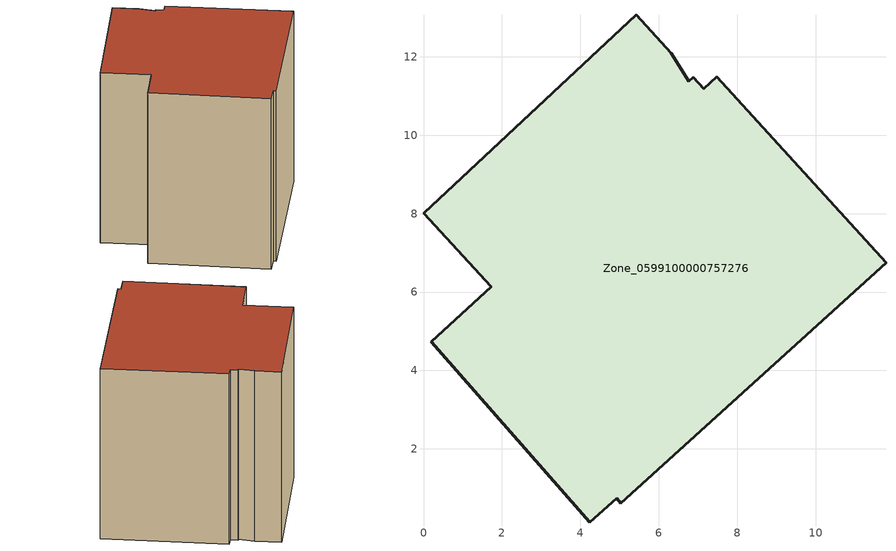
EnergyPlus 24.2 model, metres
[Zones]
Zone_0599100000757276
 floor ground (C_G): 7.14,11.19 7.48,11.5 11.79,6.75 5.03,0.62 4.92,0.74 4.24,0.12 0.2,4.73 1.73,6.14 0,8.01 5.43,13.08 6.32,12.1 6.77,11.38 6.88,11.48 z0
 wall outside (C_F): 7.48,11.5 7.14,11.19 6.88,11.48 6.77,11.38 6.32,12.1 5.43,13.08 0,8.01 1.73,6.14 0.2,4.73 4.24,0.12 4.92,0.74 5.03,0.62 11.79,6.75 7.48,11.5 z0:9.31
 roof outside (C_R): 4.92,0.74 5.03,0.62 11.79,6.75 7.48,11.5 7.14,11.19 6.88,11.48 6.77,11.38 6.32,12.1 5.43,13.08 0,8.01 1.73,6.14 0.2,4.73 4.24,0.12 z9.31
[BUILDING]
Pand.0599100000757276: North Axis=0; Terrain=City; Loads Convergence Tolerance Value=0.04; Temperature Convergence Tolerance Value=0.4; Solar Distribution=FullExterior; Maximum Number of Warmup Days=25; Minimum Number of Warmup Days=1
[Site:Location]
Rotterdam.The.Hague.AP_ZH_NLD Design_Conditions: Latitude=51.96; Longitude=4.45; Time Zone=1; Elevation=-4.5
[SITE:GROUNDTEMPERATURE:BUILDINGSURFACE]
18, 18, 18, 18, 18, 18, 18, 18, 18, 18, 18, 18
[MATERIAL] Thermal Absorptance=0.9; Solar Absorptance=0.7; Visible Absorptance=0.7
Name | Roughness | Thickness | Conductivity | Density | Specific Heat
G.TC.2006-2014 | MediumSmooth | 0.15 | 0.06 | 540 | 1210
F.TC.2006-2014 | Rough | 0.3 | 0.12 | 1920 | 840
R.TC.2006-2014 | MediumRough | 0.2 | 0.08 | 1500 | 1000
[CONSTRUCTION]
C_G: G.TC.2006-2014
C_F: F.TC.2006-2014
C_R: R.TC.2006-2014
[ZONE]
Zone_0599100000757276: Type=1; Multiplier=1; Ceiling Height=Autocalculate; Volume=Autocalculate; Floor Area=autocalculate; Part of Total Floor Area=Yes
[ZONEINFILTRATION:DESIGNFLOWRATE]
Infil_Zone_0599100000757276: Zone or ZoneList or Space or SpaceList=Zone_0599100000757276; Schedule=AlwaysOn; Design Flow Rate Calculation Method=Flow/Area; Flow Rate per Floor Area=0.0015; Constant Term Coefficient=1; Temperature Term Coefficient=0; Velocity Term Coefficient=0; Velocity Squared Term Coefficient=0
[HVACTEMPLATE:ZONE:IDEALLOADSAIRSYSTEM]
Zone_0599100000757276: Maximum Heating Supply Air Temperature=50; Minimum Cooling Supply Air Temperature=13; Maximum Heating Supply Air Humidity Ratio=0.0156; Minimum Cooling Supply Air Humidity Ratio=0.0077; Heating Limit=NoLimit; Cooling Limit=NoLimit; Dehumidification Control Type=ConstantSensibleHeatRatio; Cooling Sensible Heat Ratio=0.7; Dehumidification Setpoint=60; Humidification Control Type=None; Humidification Setpoint=30; Outdoor Air Method=None; Outdoor Air Flow Rate per Person=0.00944; Outdoor Air Flow Rate per Zone Floor Area=0; Outdoor Air Flow Rate per Zone=0; Demand Controlled Ventilation Type=None; Outdoor Air Economizer Type=NoEconomizer; Heat Recovery Type=None; Sensible Heat Recovery Effectiveness=0.7; Latent Heat Recovery Effectiveness=0.65
[ZONECONTROL:THERMOSTAT]
ThermostatControl_Zone_0599100000757276: Zone or ZoneList=Zone_0599100000757276; Control Type Schedule=DualSetpointControlType; Control 1=Thermostat_Zone_0599100000757276; Temperature Difference Between Cutout And Setpoint=0
[THERMOSTATSETPOINT:DUALSETPOINT]
Thermostat_Zone_0599100000757276: Heating Setpoint Temperature Schedule=HeatingSetpoint_Zone_0599100000757276; Cooling Setpoint Temperature Schedule=CoolingSetpoint_Zone_0599100000757276
[SCHEDULE:COMPACT]
HeatingSetpoint_Zone_0599100000757276: Through: 12/31, For: AllDays, Until: 24:00, 21
CoolingSetpoint_Zone_0599100000757276: Through: 12/31, For: AllDays, Until: 24:00, 24
DualSetpointControlType: Through: 12/31, For: AllDays, Until: 24:00, 4
AlwaysOn: Through: 12/31, For: AllDays, Until: 24:00, 1
